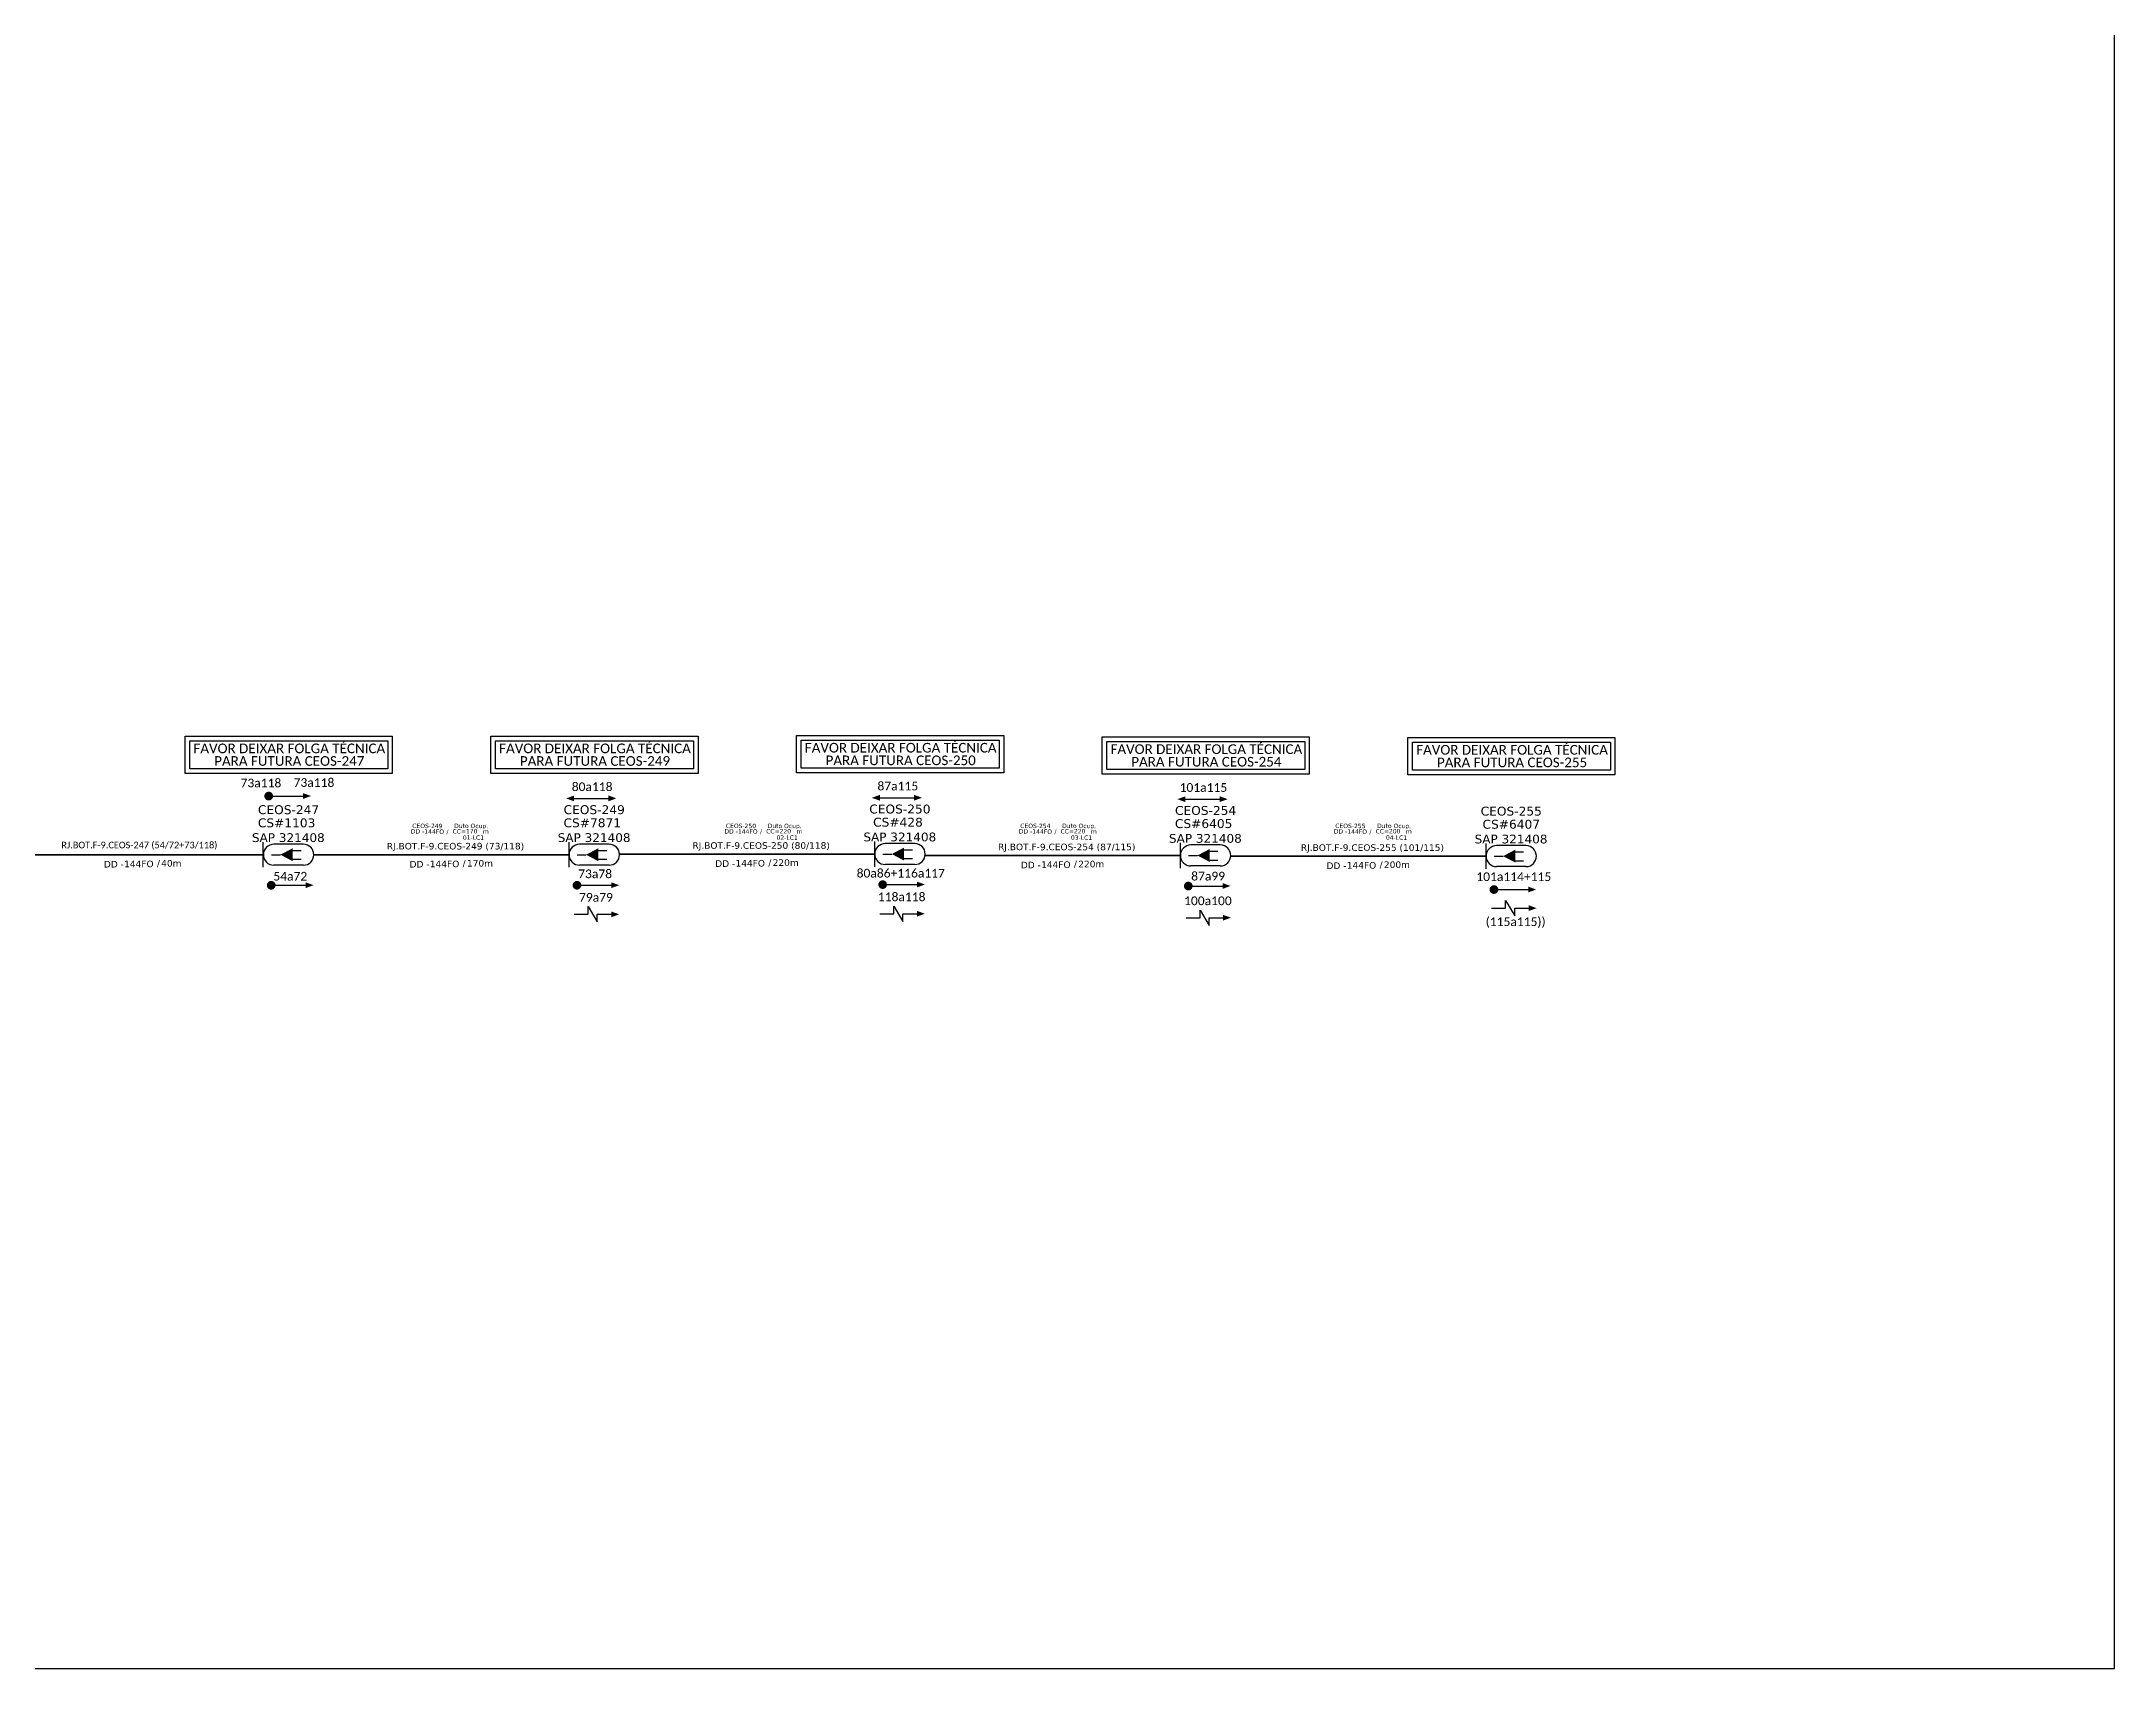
# Model space of a CAD drawing. Header units: metres. Extents: x -1 to 840, y 0 to 594.
# Drawn here: x 650.5 to 839.6, y 0.4 to 148.9 of the extents above; entities that cross this region are included whole.
import ezdxf
from ezdxf.enums import TextEntityAlignment as Align

# ---------------------------------------------------------------- set-up
doc = ezdxf.new("R2010")
doc.units = ezdxf.units.M
for name, color, linetype in [('20.4-CEOS', 1, 'Continuous'), ('label_cabos', 7, 'Continuous'), ('LC', 7, 'Continuous'), ('SETA', 7, 'Continuous')]:
    doc.layers.add(name, color=color, linetype=linetype)
doc.layers.add('40.1-ETIQUETAS', color=1, linetype='Continuous', lineweight=20)
doc.layers.get('LC').off()
doc.styles.add('siredit', font='verdana.ttf')
doc.styles.get("Standard").update_dxf_attribs({"font": 'arial.ttf'})

# ---------------------------------------------------------------- blocks, each defined once
blk = doc.blocks.new('Inst CB DT OCUP CFOA-SM-DD-S-144')
at = {"layer": 'label_cabos', "color": 0, "style": 'siredit'}
for tag, flags, p in [('ID_ATIVIDADE', 3, (1.31, 2.67)), ('FATOR', 1, (11.56, 2.55))]:
    blk.add_attdef(tag, text='', height=1, rotation=359.69, dxfattribs=dict(at, flags=flags)).set_placement(p, align=Align.MIDDLE_CENTER)
for tag, p in [('TIPO_CABO', (1.11, 0)), ('DESTINO_CABO', (3.13, 1.26)), ('CABO', (4.69, -0.05)), ('/', (7.71, -0.05)), ('LANCE', (10.41, 0.02)), ('TIPO_CABO', (13.11, 1.24)), ('UND', (16.46, 0)), ('FID', (13.65, -1.41))]:
    blk.add_attdef(tag, text='', height=1, rotation=359.69, dxfattribs=at).set_placement(p, align=Align.MIDDLE_CENTER)
blk.add_attdef('QTDE', (11.93, -0.45), '', height=1, rotation=359.69, dxfattribs=at)

msp = doc.modelspace()

# ---------------------------------------------------------------- linework, layer by layer
at = {"color": 7}
msp.add_lwpolyline([(-1.35, 0.39), (839.65, 0.39), (839.65, 594.39), (-1.35, 594.39)], close=True, dxfattribs=at)
at = {"color": 3, "ltscale": 9e-07}
for points in [[(663.62, 85.49), (682.52, 85.49), (682.52, 82.09), (663.62, 82.09)], [(691.51, 85.49), (710.41, 85.49), (710.41, 82.09), (691.51, 82.09)], [(719.41, 85.55), (738.3, 85.55), (738.3, 82.15), (719.41, 82.15)], [(719.82, 85.13), (737.88, 85.13), (737.88, 82.57), (719.82, 82.57)], [(747.29, 85.42), (766.18, 85.42), (766.18, 82.02), (747.29, 82.02)], [(775.18, 85.36), (794.07, 85.36), (794.07, 81.96), (775.18, 81.96)], [(664.04, 85.07), (682.1, 85.07), (682.1, 82.51), (664.04, 82.51)], [(691.93, 85.07), (709.99, 85.07), (709.99, 82.51), (691.93, 82.51)], [(747.71, 85), (765.76, 85), (765.76, 82.44), (747.71, 82.44)], [(775.6, 84.94), (793.65, 84.94), (793.65, 82.38), (775.6, 82.38)]]:
    msp.add_lwpolyline(points, close=True, dxfattribs=at)
at = {"color": 0, "const_width": 0.396}
for points in [[(671.04, 80.02, 1), (671.44, 80.02, 1)], [(671.27, 71.88, 1), (671.67, 71.88, 1)], [(699.17, 71.88, 1), (699.56, 71.88, 1)], [(727.06, 71.94, 1), (727.45, 71.94, 1)], [(754.94, 71.81, 1), (755.34, 71.81, 1)], [(782.83, 71.49, 1), (783.23, 71.49, 1)]]:
    msp.add_lwpolyline(points, format="xyb", close=True, dxfattribs=at)
at = {"color": 0}
for points in [[(728.28, 69.28), (728.28, 69.98), (729.11, 68.58), (729.11, 69.28)], [(700.39, 69.23), (700.39, 69.93), (701.22, 68.53), (701.22, 69.23)], [(756.21, 68.92), (756.21, 69.62), (757.05, 68.22), (757.05, 68.92)]]:
    msp.add_lwpolyline(points, dxfattribs=at)
at = {"color": 3}
msp.add_lwpolyline([(784.09, 69.79), (784.09, 70.49), (784.93, 69.1), (784.93, 69.79)], dxfattribs=at)
at = {"layer": '20.4-CEOS', "color": 8}
for p, q in [((730.18, 75.69), (727.49, 75.69)), ((674.4, 75.63), (671.71, 75.63)), ((702.29, 75.63), (699.6, 75.63)), ((730.18, 73.77), (727.49, 73.77)), ((758.06, 75.56), (755.38, 75.56)), ((674.4, 73.71), (671.71, 73.71)), ((702.29, 73.71), (699.6, 73.71)), ((758.06, 73.64), (755.38, 73.64))]:
    msp.add_line(p, q, dxfattribs=at)
at = {"layer": '20.4-CEOS', "color": 5}
for p, q in [((785.95, 75.5), (783.27, 75.5)), ((785.95, 73.58), (783.27, 73.58))]:
    msp.add_line(p, q, dxfattribs=at)
at = {"layer": '20.4-CEOS', "color": 8}
for points in [[(670.75, 73.52), (670.75, 75.82)], [(698.64, 73.52), (698.64, 75.83)], [(726.53, 73.57), (726.53, 75.88)], [(754.42, 73.44), (754.42, 75.75)], [(671.5, 74.67), (672.31, 74.67)], [(673.37, 75.05), (674.19, 75.05)], [(673.37, 74.25), (674.19, 74.25)], [(699.39, 74.67), (700.2, 74.67)], [(701.26, 75.05), (702.08, 75.05)], [(701.26, 74.26), (702.08, 74.26)], [(727.28, 74.73), (728.09, 74.73)], [(729.15, 75.11), (729.97, 75.11)], [(729.15, 74.31), (729.97, 74.31)], [(755.16, 74.6), (755.98, 74.6)], [(757.04, 74.98), (757.85, 74.98)], [(757.04, 74.18), (757.85, 74.18)]]:
    msp.add_lwpolyline(points, dxfattribs=at)
at = {"layer": '20.4-CEOS', "color": 5}
for points in [[(782.31, 73.38), (782.31, 75.69)], [(783.05, 74.54), (783.87, 74.54)], [(784.93, 74.92), (785.74, 74.92)], [(784.93, 74.12), (785.74, 74.12)]]:
    msp.add_lwpolyline(points, dxfattribs=at)
at = {"layer": '20.4-CEOS', "color": 8}
for points in [[(672.31, 74.67, 0, 1.18, 0), (673.42, 74.67, 1.18, 1.18, 0)], [(700.2, 74.67, 0, 1.18, 0), (701.31, 74.67, 1.18, 1.18, 0)], [(728.09, 74.73, 0, 1.18, 0), (729.2, 74.73, 1.18, 1.18, 0)], [(755.98, 74.6, 0, 1.18, 0), (757.09, 74.6, 1.18, 1.18, 0)]]:
    msp.add_lwpolyline(points, format="xyseb", dxfattribs=at)
at = {"layer": '20.4-CEOS', "color": 5}
msp.add_lwpolyline([(783.87, 74.54, 0, 1.18, 0), (784.98, 74.54, 1.18, 1.18, 0)], format="xyseb", dxfattribs=at)
at = {"layer": '20.4-CEOS', "color": 8}
for centre, start, end in [((727.49, 74.73), 90, 270), ((730.18, 74.73), 270, 90), ((671.71, 74.67), 90, 270), ((674.4, 74.67), 270, 90), ((699.6, 74.67), 90, 270), ((702.29, 74.67), 270, 90), ((755.38, 74.6), 90, 270), ((758.06, 74.6), 270, 90)]:
    msp.add_arc(centre, 0.957, start, end, dxfattribs=at)
at = {"layer": '20.4-CEOS', "color": 5}
for centre, start, end in [((783.27, 74.54), 90, 270), ((785.95, 74.54), 270, 90)]:
    msp.add_arc(centre, 0.957, start, end, dxfattribs=at)
at = {"layer": '40.1-ETIQUETAS', "color": 7, "const_width": 0.16}
for points in [[(647.46, 74.67), (670.75, 74.67)], [(675.35, 74.67), (698.64, 74.67)], [(703.24, 74.73), (726.53, 74.73)], [(731.13, 74.6), (754.42, 74.6)], [(759.02, 74.54), (782.31, 74.54)]]:
    msp.add_lwpolyline(points, dxfattribs=at)
at = {"layer": 'SETA', "color": 0}
for points in [[(671.24, 80.02), (674.65, 80.02)], [(699.11, 79.81), (702.51, 79.81)], [(727, 79.86), (730.4, 79.86)], [(754.88, 79.74), (758.28, 79.74)], [(671.47, 71.88), (674.88, 71.88)], [(699.36, 71.88), (702.77, 71.88)], [(727.25, 71.94), (730.66, 71.94)], [(755.14, 71.81), (758.54, 71.81)], [(783.03, 71.49), (786.43, 71.49)], [(699.12, 69.23), (700.39, 69.23)], [(701.22, 69.23), (702.49, 69.23)], [(727.01, 69.28), (728.28, 69.28)], [(729.11, 69.28), (730.38, 69.28)], [(754.95, 68.92), (756.21, 68.92)], [(757.05, 68.92), (758.31, 68.92)]]:
    msp.add_lwpolyline(points, dxfattribs=at)
at = {"layer": 'SETA', "color": 3}
for points in [[(782.82, 69.79), (784.09, 69.79)], [(784.93, 69.79), (786.19, 69.79)]]:
    msp.add_lwpolyline(points, dxfattribs=at)
at = {"layer": 'SETA', "color": 0}
for points in [[(674.37, 80.29), (675.1, 80.03), (674.37, 79.76)], [(699.11, 80.07), (698.38, 79.81), (699.11, 79.54)], [(702.24, 80.08), (702.96, 79.81), (702.24, 79.55)], [(727, 80.13), (726.27, 79.86), (727, 79.6)], [(730.13, 80.13), (730.85, 79.87), (730.13, 79.61)], [(754.88, 80), (754.15, 79.74), (754.88, 79.47)], [(758.01, 80), (758.74, 79.74), (758.01, 79.48)], [(674.6, 72.15), (675.33, 71.89), (674.6, 71.62)], [(702.49, 72.15), (703.22, 71.89), (702.49, 71.62)], [(730.39, 72.21), (731.11, 71.95), (730.39, 71.68)], [(758.27, 72.08), (758.99, 71.82), (758.27, 71.55)], [(786.16, 71.76), (786.88, 71.49), (786.16, 71.23)], [(702.49, 69.49), (703.21, 69.23), (702.49, 68.96)], [(730.38, 69.55), (731.1, 69.28), (730.38, 69.02)], [(758.31, 69.18), (759.04, 68.92), (758.31, 68.66)]]:
    msp.add_solid(points, dxfattribs=at)
at = {"layer": 'SETA', "color": 3}
msp.add_solid([(786.19, 70.06), (786.92, 69.79), (786.19, 69.53)], dxfattribs=at)

# ---------------------------------------------------------------- block references
at = {"layer": 'LC', "color": 6, "lineweight": 0}
ref = msp.add_blockref('Inst CB DT OCUP CFOA-SM-DD-S-144', (684.46, 76.8), dxfattribs=dict(at, xscale=0.4, yscale=0.4, zscale=0.4))
ref.add_attrib('DESTINO_CABO', 'CEOS-249', dxfattribs={"layer": 'label_cabos', "color": 0, "height": 0.4, "rotation": 359.69, "style": 'siredit'}).set_placement((685.72, 77.3), align=Align.MIDDLE_CENTER)
ref.add_attrib('TIPO_CABO', 'Duto Ocup.', dxfattribs={"layer": 'label_cabos', "color": 0, "height": 0.4, "rotation": 359.69, "style": 'siredit'}).set_placement((689.71, 77.3), align=Align.MIDDLE_CENTER)
ref.add_attrib('/', '/', dxfattribs={"layer": 'label_cabos', "color": 0, "height": 0.4, "rotation": 359.69, "style": 'siredit'}).set_placement((687.55, 76.78), align=Align.MIDDLE_CENTER)
ref.add_attrib('FID', '01-LC1', dxfattribs={"layer": 'label_cabos', "color": 0, "height": 0.4, "rotation": 359.69, "style": 'siredit'}).set_placement((689.92, 76.23), align=Align.MIDDLE_CENTER)
ref.add_attrib('LANCE', 'CC=', dxfattribs={"layer": 'label_cabos', "color": 0, "height": 0.4, "rotation": 359.69, "style": 'siredit'}).set_placement((688.63, 76.81), align=Align.MIDDLE_CENTER)
ref.add_attrib('UND', 'm', dxfattribs={"layer": 'label_cabos', "color": 0, "height": 0.4, "rotation": 359.69, "style": 'siredit'}).set_placement((691.05, 76.8), align=Align.MIDDLE_CENTER)
ref.add_attrib('CABO', '144FO', dxfattribs={"layer": 'label_cabos', "color": 0, "height": 0.4, "rotation": 359.69, "style": 'siredit'}).set_placement((686.34, 76.78), align=Align.MIDDLE_CENTER)
ref.add_attrib('TIPO_CABO', 'DD - ', dxfattribs={"layer": 'label_cabos', "color": 0, "height": 0.4, "rotation": 359.69, "style": 'siredit'}).set_placement((684.91, 76.8), align=Align.MIDDLE_CENTER)
ref.add_attrib('QTDE', '170', (689.23, 76.62), dxfattribs={"layer": 'label_cabos', "color": 0, "height": 0.4, "rotation": 359.69, "style": 'siredit'})
ref = msp.add_blockref('Inst CB DT OCUP CFOA-SM-DD-S-144', (713.08, 76.8), dxfattribs=dict(at, xscale=0.4, yscale=0.4, zscale=0.4))
ref.add_attrib('DESTINO_CABO', 'CEOS-250', dxfattribs={"layer": 'label_cabos', "color": 0, "height": 0.4, "rotation": 359.69, "style": 'siredit'}).set_placement((714.33, 77.3), align=Align.MIDDLE_CENTER)
ref.add_attrib('TIPO_CABO', 'Duto Ocup.', dxfattribs={"layer": 'label_cabos', "color": 0, "height": 0.4, "rotation": 359.69, "style": 'siredit'}).set_placement((718.32, 77.3), align=Align.MIDDLE_CENTER)
ref.add_attrib('/', '/', dxfattribs={"layer": 'label_cabos', "color": 0, "height": 0.4, "rotation": 359.69, "style": 'siredit'}).set_placement((716.16, 76.78), align=Align.MIDDLE_CENTER)
ref.add_attrib('FID', '02-LC1', dxfattribs={"layer": 'label_cabos', "color": 0, "height": 0.4, "rotation": 359.69, "style": 'siredit'}).set_placement((718.54, 76.23), align=Align.MIDDLE_CENTER)
ref.add_attrib('LANCE', 'CC=', dxfattribs={"layer": 'label_cabos', "color": 0, "height": 0.4, "rotation": 359.69, "style": 'siredit'}).set_placement((717.24, 76.81), align=Align.MIDDLE_CENTER)
ref.add_attrib('UND', 'm', dxfattribs={"layer": 'label_cabos', "color": 0, "height": 0.4, "rotation": 359.69, "style": 'siredit'}).set_placement((719.66, 76.8), align=Align.MIDDLE_CENTER)
ref.add_attrib('CABO', '144FO', dxfattribs={"layer": 'label_cabos', "color": 0, "height": 0.4, "rotation": 359.69, "style": 'siredit'}).set_placement((714.95, 76.78), align=Align.MIDDLE_CENTER)
ref.add_attrib('TIPO_CABO', 'DD - ', dxfattribs={"layer": 'label_cabos', "color": 0, "height": 0.4, "rotation": 359.69, "style": 'siredit'}).set_placement((713.52, 76.8), align=Align.MIDDLE_CENTER)
ref.add_attrib('QTDE', '220', (717.85, 76.62), dxfattribs={"layer": 'label_cabos', "color": 0, "height": 0.4, "rotation": 359.69, "style": 'siredit'})
ref = msp.add_blockref('Inst CB DT OCUP CFOA-SM-DD-S-144', (739.94, 76.8), dxfattribs=dict(at, xscale=0.4, yscale=0.4, zscale=0.4))
ref.add_attrib('DESTINO_CABO', 'CEOS-254', dxfattribs={"layer": 'label_cabos', "color": 0, "height": 0.4, "rotation": 359.69, "style": 'siredit'}).set_placement((741.19, 77.3), align=Align.MIDDLE_CENTER)
ref.add_attrib('TIPO_CABO', 'Duto Ocup.', dxfattribs={"layer": 'label_cabos', "color": 0, "height": 0.4, "rotation": 359.69, "style": 'siredit'}).set_placement((745.18, 77.3), align=Align.MIDDLE_CENTER)
ref.add_attrib('/', '/', dxfattribs={"layer": 'label_cabos', "color": 0, "height": 0.4, "rotation": 359.69, "style": 'siredit'}).set_placement((743.02, 76.78), align=Align.MIDDLE_CENTER)
ref.add_attrib('FID', '03-LC1', dxfattribs={"layer": 'label_cabos', "color": 0, "height": 0.4, "rotation": 359.69, "style": 'siredit'}).set_placement((745.4, 76.23), align=Align.MIDDLE_CENTER)
ref.add_attrib('LANCE', 'CC=', dxfattribs={"layer": 'label_cabos', "color": 0, "height": 0.4, "rotation": 359.69, "style": 'siredit'}).set_placement((744.1, 76.81), align=Align.MIDDLE_CENTER)
ref.add_attrib('UND', 'm', dxfattribs={"layer": 'label_cabos', "color": 0, "height": 0.4, "rotation": 359.69, "style": 'siredit'}).set_placement((746.52, 76.8), align=Align.MIDDLE_CENTER)
ref.add_attrib('CABO', '144FO', dxfattribs={"layer": 'label_cabos', "color": 0, "height": 0.4, "rotation": 359.69, "style": 'siredit'}).set_placement((741.81, 76.78), align=Align.MIDDLE_CENTER)
ref.add_attrib('TIPO_CABO', 'DD - ', dxfattribs={"layer": 'label_cabos', "color": 0, "height": 0.4, "rotation": 359.69, "style": 'siredit'}).set_placement((740.38, 76.8), align=Align.MIDDLE_CENTER)
ref.add_attrib('QTDE', '220', (744.71, 76.62), dxfattribs={"layer": 'label_cabos', "color": 0, "height": 0.4, "rotation": 359.69, "style": 'siredit'})
ref = msp.add_blockref('Inst CB DT OCUP CFOA-SM-DD-S-144', (768.68, 76.8), dxfattribs=dict(at, xscale=0.4, yscale=0.4, zscale=0.4))
ref.add_attrib('DESTINO_CABO', 'CEOS-255', dxfattribs={"layer": 'label_cabos', "color": 0, "height": 0.4, "rotation": 359.69, "style": 'siredit'}).set_placement((769.93, 77.3), align=Align.MIDDLE_CENTER)
ref.add_attrib('TIPO_CABO', 'Duto Ocup.', dxfattribs={"layer": 'label_cabos', "color": 0, "height": 0.4, "rotation": 359.69, "style": 'siredit'}).set_placement((773.92, 77.3), align=Align.MIDDLE_CENTER)
ref.add_attrib('/', '/', dxfattribs={"layer": 'label_cabos', "color": 0, "height": 0.4, "rotation": 359.69, "style": 'siredit'}).set_placement((771.76, 76.78), align=Align.MIDDLE_CENTER)
ref.add_attrib('FID', '04-LC1', dxfattribs={"layer": 'label_cabos', "color": 0, "height": 0.4, "rotation": 359.69, "style": 'siredit'}).set_placement((774.14, 76.23), align=Align.MIDDLE_CENTER)
ref.add_attrib('LANCE', 'CC=', dxfattribs={"layer": 'label_cabos', "color": 0, "height": 0.4, "rotation": 359.69, "style": 'siredit'}).set_placement((772.84, 76.81), align=Align.MIDDLE_CENTER)
ref.add_attrib('UND', 'm', dxfattribs={"layer": 'label_cabos', "color": 0, "height": 0.4, "rotation": 359.69, "style": 'siredit'}).set_placement((775.26, 76.8), align=Align.MIDDLE_CENTER)
ref.add_attrib('CABO', '144FO', dxfattribs={"layer": 'label_cabos', "color": 0, "height": 0.4, "rotation": 359.69, "style": 'siredit'}).set_placement((770.55, 76.78), align=Align.MIDDLE_CENTER)
ref.add_attrib('TIPO_CABO', 'DD - ', dxfattribs={"layer": 'label_cabos', "color": 0, "height": 0.4, "rotation": 359.69, "style": 'siredit'}).set_placement((769.12, 76.8), align=Align.MIDDLE_CENTER)
ref.add_attrib('QTDE', '200', (773.45, 76.62), dxfattribs={"layer": 'label_cabos', "color": 0, "height": 0.4, "rotation": 359.69, "style": 'siredit'})

# ---------------------------------------------------------------- texts
at = {"color": 7, "char_height": 0.88, "width": 18.7482, "attachment_point": 5}
for s, insert in [('{\\fCalibri|b0|i0|c0|p34;FAVOR DEIXAR FOLGA TÉCNICA}', (728.9, 84.43)), ('{\\fCalibri|b0|i0|c0|p34;FAVOR DEIXAR FOLGA TÉCNICA}', (673.12, 84.37)), ('{\\fCalibri|b0|i0|c0|p34;PARA FUTURA CEOS-247}', (673.12, 83.22)), ('{\\fCalibri|b0|i0|c0|p34;FAVOR DEIXAR FOLGA TÉCNICA}', (701.01, 84.37)), ('{\\fCalibri|b0|i0|c0|p34;PARA FUTURA CEOS-249}', (701.01, 83.22)), ('{\\fCalibri|b0|i0|c0|p34;PARA FUTURA CEOS-250}', (728.9, 83.28)), ('{\\fCalibri|b0|i0|c0|p34;FAVOR DEIXAR FOLGA TÉCNICA}', (756.79, 84.3)), ('{\\fCalibri|b0|i0|c0|p34;PARA FUTURA CEOS-254}', (756.79, 83.15)), ('{\\fCalibri|b0|i0|c0|p34;FAVOR DEIXAR FOLGA TÉCNICA}', (784.68, 84.24)), ('{\\fCalibri|b0|i0|c0|p34;PARA FUTURA CEOS-255}', (784.68, 83.09))]:
    msp.add_mtext(s, dxfattribs=dict(at, insert=insert))
at = {"color": 0, "char_height": 0.792, "width": 10.0421, "attachment_point": 5}
for s, insert in [('{\\fCalibri|b0|i0|c0|p34;\\C7;73a118}', (670.53, 81.21)), ('{\\fCalibri|b0|i0|c0|p34;\\C7;73a118}', (675.37, 81.25)), ('{\\fCalibri|b0|i0|c0|p34;\\C7;87a115}', (728.64, 80.93)), ('{\\fCalibri|b0|i0|c0|p34;\\C7;80a118}', (700.75, 80.87)), ('{\\fCalibri|b0|i0|c0|p34;\\C7;101a115}', (756.52, 80.8)), ('{\\fCalibri|b0|i0|c0|p34;\\C7;54a72}', (673.21, 72.7)), ('{\\fCalibri|b0|i0|c0|p34;\\C7;73a78}', (701.02, 72.92)), ('{\\fCalibri|b0|i0|c0|p34;\\C7;80a86+116a117}', (728.91, 72.98)), ('{\\fCalibri|b0|i0|c0|p34;\\C7;87a99}', (756.95, 72.71)), ('\\C7;\\fCalibri|b0|i0|c0|p34;101a114\\C1;+115', (784.84, 72.66)), ('{\\fCalibri|b0|i0|c0|p34;\\C7;79a79}', (701.1, 70.77)), ('{\\fCalibri|b0|i0|c0|p34;\\C7;118a118}', (728.99, 70.82)), ('{\\fCalibri|b0|i0|c0|p34;\\C7;100a100}', (756.93, 70.46)), ('\\C3;\\fCalibri|b0|i0|c0|p34;(115a115))', (785.01, 68.47))]:
    msp.add_mtext(s, dxfattribs=dict(at, insert=insert))
at = {"layer": '20.4-CEOS', "color": 7, "style": 'siredit'}
for s, height, p in [('CS#1103 ', 0.811, (673.05, 77.58)), ('CEOS-247', 0.811, (673.05, 78.78)), ('CEOS-249', 0.811, (700.94, 78.78)), ('CS#7871 ', 0.811, (700.94, 77.58)), ('CEOS-250', 0.811, (728.83, 78.84)), ('CS#428 ', 0.811, (728.83, 77.64)), ('CS#6405 ', 0.811, (756.72, 77.51)), ('CEOS-254', 0.811, (756.72, 78.71)), ('SAP 321408', 0.8, (673.03, 76.23)), ('SAP 321408', 0.8, (700.93, 76.23)), ('SAP 321408', 0.8, (728.82, 76.29)), ('SAP 321408', 0.8, (756.7, 76.16))]:
    msp.add_text(s, height=height, dxfattribs=at).set_placement(p, align=Align.MIDDLE_CENTER)
at = {"layer": '20.4-CEOS', "color": 5, "style": 'siredit'}
for s, height, p in [('CEOS-255', 0.811, (784.61, 78.65)), ('CS#6407', 0.811, (784.61, 77.45)), ('SAP 321408', 0.8, (784.59, 76.1))]:
    msp.add_text(s, height=height, dxfattribs=at).set_placement(p, align=Align.MIDDLE_CENTER)
at = {"layer": '40.1-ETIQUETAS', "color": 7, "style": 'siredit'}
for s, p in [('RJ.BOT.F-9.CEOS-249 (73/118) ', (688.41, 75.45)), ('RJ.BOT.F-9.CEOS-250 (80/118) ', (716.3, 75.51)), ('RJ.BOT.F-9.CEOS-254 (87/115) ', (744.18, 75.38)), ('RJ.BOT.F-9.CEOS-255 (101/115) ', (772.07, 75.32))]:
    msp.add_text(s, height=0.6, dxfattribs=at).set_placement(p, align=Align.MIDDLE_CENTER)
at = {"layer": '40.1-ETIQUETAS', "color": 0, "style": 'siredit'}
for p in [(658.29, 73.8), (686.18, 73.8), (714.07, 73.86), (741.95, 73.73), (769.84, 73.67)]:
    msp.add_text('DD - ', height=0.6, dxfattribs=at).set_placement(p, align=Align.MIDDLE_RIGHT)
at = {"layer": '40.1-ETIQUETAS', "color": 7, "style": 'siredit'}
for s, p in [('144FO', (660.74, 73.83)), ('/', (661.32, 73.89)), ('144FO', (688.63, 73.83)), ('/', (689.21, 73.89)), ('144FO', (716.52, 73.89)), ('/', (717.1, 73.95)), ('144FO', (744.4, 73.76)), ('/', (744.98, 73.82)), ('144FO', (772.29, 73.7)), ('/', (772.87, 73.76))]:
    msp.add_text(s, height=0.6, dxfattribs=at).set_placement(p, align=Align.MIDDLE_RIGHT)
for s, p in [('40m', (661.43, 73.89)), ('170m', (689.33, 73.89)), ('220m', (717.22, 73.95)), ('220m', (745.1, 73.82)), ('200m', (772.99, 73.76))]:
    msp.add_text(s, height=0.6, dxfattribs=at).set_placement(p, align=Align.MIDDLE_LEFT)
at = {"layer": '40.1-ETIQUETAS', "color": 7, "insert": (659.44, 75.49), "char_height": 0.6, "width": 24.0094, "attachment_point": 5, "style": 'siredit'}
msp.add_mtext('\\fCalibri|b0|i0|c0|p34;RJ.BOT.F-9.CEOS-247 (54/72{\\C1;+}73/118)  ', dxfattribs=at)

doc.saveas('drawing.dxf')
